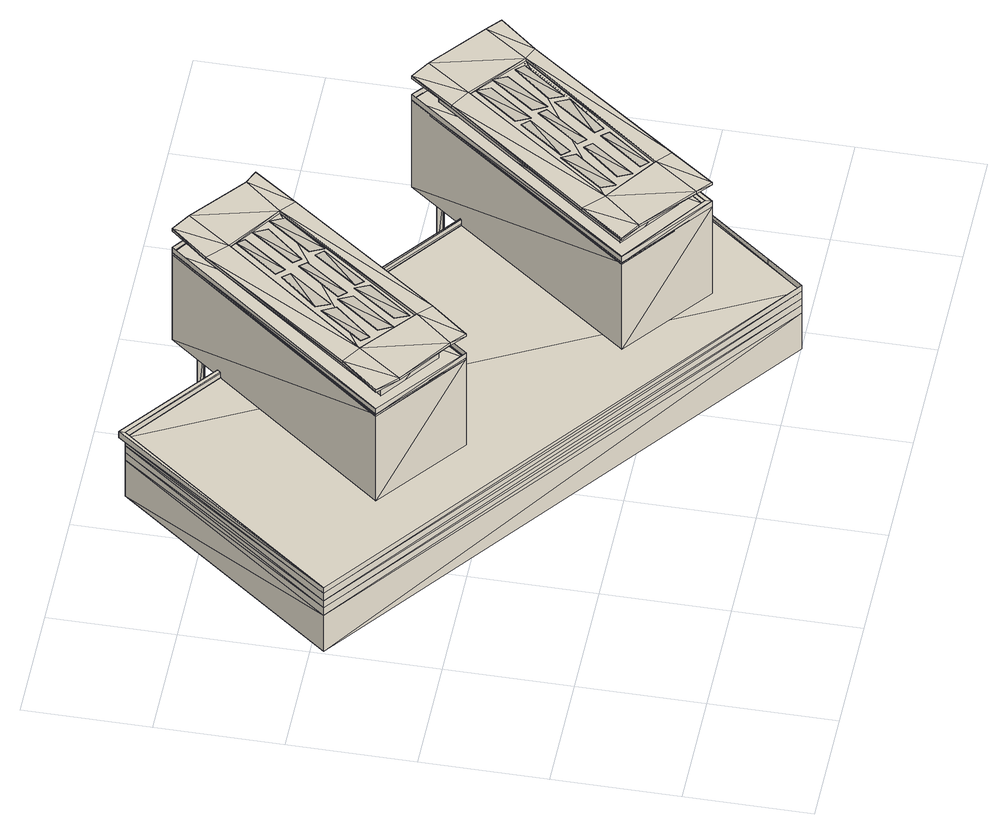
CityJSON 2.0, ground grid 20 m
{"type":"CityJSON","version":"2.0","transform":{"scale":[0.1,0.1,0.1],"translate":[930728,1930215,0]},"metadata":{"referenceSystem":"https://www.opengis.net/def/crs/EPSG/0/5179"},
"CityObjects":{
"building1":{"type":"Building","geometry":[{"type":"MultiSurface","lod":"3","boundaries":[[[0,1,2]],[[3,2,1]],[[2,3,4]],[[5,4,3]],[[4,5,6]],[[7,6,5]],[[6,7,8]],[[9,8,7]],[[8,9,10]],[[11,10,9]],[[10,11,12]],[[13,12,11]],[[12,13,14]],[[15,14,13]],[[14,15,16]],[[17,16,15]],[[16,17,18]],[[19,18,17]],[[18,19,20]],[[21,20,19]],[[20,21,22]],[[23,22,21]],[[22,23,24]],[[25,24,23]],[[24,25,26]],[[27,26,25]],[[26,27,28]],[[29,28,27]],[[28,29,30]],[[31,30,29]],[[30,31,28]],[[29,28,31]],[[28,29,0]],[[1,0,29]],[[32,33,34]],[[35,34,33]],[[34,35,36]],[[37,36,35]],[[36,37,38]],[[39,38,37]],[[38,39,40]],[[41,40,39]],[[40,41,42]],[[43,42,41]],[[42,43,44]],[[45,44,43]],[[44,45,46]],[[47,46,45]],[[46,47,48]],[[49,48,47]],[[48,49,50]],[[51,50,49]],[[50,51,52]],[[53,52,51]],[[52,53,54]],[[55,54,53]],[[54,55,56]],[[57,56,55]],[[56,57,58]],[[59,58,57]],[[58,59,60]],[[61,60,59]],[[60,61,58]],[[59,58,61]],[[58,59,32]],[[33,32,59]],[[62,63,64]],[[65,64,63]],[[64,65,66]],[[67,66,65]],[[66,67,68]],[[69,68,67]],[[68,69,70]],[[71,70,69]],[[70,71,72]],[[73,72,71]],[[72,73,74]],[[75,74,73]],[[74,75,76]],[[77,76,75]],[[76,77,74]],[[75,74,77]],[[74,75,78]],[[79,78,75]],[[78,79,80]],[[81,80,79]],[[80,81,82]],[[83,82,81]],[[82,83,84]],[[85,84,83]],[[84,85,86]],[[87,86,85]],[[86,87,88]],[[89,88,87]],[[88,89,90]],[[91,90,89]],[[90,91,92]],[[93,92,91]],[[92,93,94]],[[95,94,93]],[[94,95,96]],[[97,96,95]],[[96,97,62]],[[63,62,97]],[[9,7,11]],[[7,5,11]],[[5,3,11]],[[3,1,11]],[[1,29,11]],[[29,31,11]],[[29,27,11]],[[27,25,11]],[[25,23,11]],[[23,21,11]],[[11,21,13]],[[21,19,13]],[[19,17,13]],[[13,17,15]],[[59,57,61]],[[57,55,61]],[[55,53,61]],[[53,51,61]],[[51,49,61]],[[49,47,61]],[[47,45,61]],[[45,43,61]],[[61,43,59]],[[59,43,33]],[[33,43,35]],[[35,43,37]],[[43,41,37]],[[37,41,39]],[[95,93,97]],[[93,91,97]],[[91,89,97]],[[89,87,97]],[[87,85,97]],[[85,83,97]],[[83,81,97]],[[81,79,97]],[[79,75,97]],[[97,75,63]],[[63,75,65]],[[65,75,67]],[[67,75,69]],[[69,75,71]],[[75,77,71]],[[71,75,73]],[[8,10,6]],[[6,10,4]],[[4,10,2]],[[2,10,0]],[[0,10,28]],[[28,10,30]],[[28,10,26]],[[26,10,24]],[[24,10,22]],[[22,10,20]],[[10,12,20]],[[20,12,18]],[[18,12,16]],[[16,12,14]],[[58,60,56]],[[56,60,54]],[[54,60,52]],[[52,60,50]],[[50,60,48]],[[48,60,46]],[[46,60,44]],[[44,60,42]],[[60,58,42]],[[58,32,42]],[[32,34,42]],[[34,36,42]],[[42,36,40]],[[36,38,40]],[[94,96,92]],[[92,96,90]],[[90,96,88]],[[88,96,86]],[[86,96,84]],[[84,96,82]],[[82,96,80]],[[80,96,78]],[[78,96,74]],[[96,62,74]],[[62,64,74]],[[64,66,74]],[[66,68,74]],[[68,70,74]],[[74,70,76]],[[74,70,72]],[[98,99,100]],[[101,100,99]],[[100,101,102]],[[103,102,101]],[[102,103,104]],[[105,104,103]],[[104,105,106]],[[107,106,105]],[[106,107,108]],[[109,108,107]],[[108,109,110]],[[111,110,109]],[[110,111,112]],[[113,112,111]],[[112,113,114]],[[115,114,113]],[[114,115,116]],[[117,116,115]],[[116,117,118]],[[119,118,117]],[[118,119,120]],[[121,120,119]],[[120,121,122]],[[123,122,121]],[[122,123,124]],[[125,124,123]],[[124,125,126]],[[127,126,125]],[[126,127,128]],[[129,128,127]],[[128,129,130]],[[131,130,129]],[[130,131,132]],[[133,132,131]],[[132,133,134]],[[135,134,133]],[[134,135,136]],[[137,136,135]],[[136,137,138]],[[139,138,137]],[[138,139,98]],[[99,98,139]],[[140,141,142]],[[143,142,141]],[[142,143,144]],[[145,144,143]],[[144,145,146]],[[147,146,145]],[[146,147,148]],[[149,148,147]],[[148,149,150]],[[151,150,149]],[[150,151,152]],[[153,152,151]],[[152,153,154]],[[155,154,153]],[[154,155,156]],[[157,156,155]],[[156,157,158]],[[159,158,157]],[[158,159,156]],[[157,156,159]],[[156,157,160]],[[161,160,157]],[[160,161,162]],[[163,162,161]],[[162,163,164]],[[165,164,163]],[[164,165,166]],[[167,166,165]],[[166,167,168]],[[169,168,167]],[[168,169,170]],[[171,170,169]],[[170,171,172]],[[173,172,171]],[[172,173,174]],[[175,174,173]],[[174,175,176]],[[177,176,175]],[[176,177,178]],[[179,178,177]],[[178,179,140]],[[141,140,179]],[[180,181,182]],[[183,182,181]],[[182,183,184]],[[185,184,183]],[[184,185,186]],[[187,186,185]],[[186,187,188]],[[189,188,187]],[[188,189,190]],[[191,190,189]],[[190,191,192]],[[193,192,191]],[[192,193,194]],[[195,194,193]],[[194,195,196]],[[197,196,195]],[[196,197,198]],[[199,198,197]],[[198,199,200]],[[201,200,199]],[[200,201,202]],[[203,202,201]],[[202,203,204]],[[205,204,203]],[[204,205,206]],[[207,206,205]],[[206,207,208]],[[209,208,207]],[[208,209,210]],[[211,210,209]],[[210,211,212]],[[213,212,211]],[[212,213,214]],[[215,214,213]],[[214,215,216]],[[217,216,215]],[[216,217,218]],[[219,218,217]],[[218,219,180]],[[181,180,219]],[[115,113,117]],[[113,111,117]],[[111,109,117]],[[109,107,117]],[[107,105,117]],[[105,103,117]],[[103,101,117]],[[101,99,117]],[[99,139,117]],[[139,137,117]],[[137,135,117]],[[135,133,117]],[[133,131,117]],[[131,129,117]],[[129,127,117]],[[117,127,119]],[[127,125,119]],[[125,123,119]],[[119,123,121]],[[173,171,175]],[[171,169,175]],[[169,167,175]],[[167,165,175]],[[165,163,175]],[[163,161,175]],[[161,157,175]],[[175,157,177]],[[177,157,179]],[[179,157,141]],[[141,157,143]],[[143,157,145]],[[145,157,147]],[[157,159,147]],[[147,159,149]],[[159,157,149]],[[149,157,151]],[[151,157,153]],[[157,155,153]],[[213,211,215]],[[211,209,215]],[[209,207,215]],[[207,205,215]],[[205,203,215]],[[203,201,215]],[[201,199,215]],[[215,199,217]],[[217,199,219]],[[219,199,181]],[[181,199,183]],[[183,199,185]],[[185,199,187]],[[187,199,189]],[[199,197,189]],[[189,197,191]],[[191,197,193]],[[197,195,193]],[[114,116,112]],[[112,116,110]],[[110,116,108]],[[108,116,106]],[[106,116,104]],[[104,116,102]],[[102,116,100]],[[100,116,98]],[[98,116,138]],[[138,116,136]],[[136,116,134]],[[134,116,132]],[[132,116,130]],[[130,116,128]],[[128,116,126]],[[116,118,126]],[[126,118,124]],[[124,118,122]],[[122,118,120]],[[154,156,152]],[[172,174,170]],[[170,174,168]],[[168,174,166]],[[166,174,164]],[[164,174,162]],[[162,174,160]],[[160,174,156]],[[174,176,156]],[[176,178,156]],[[178,140,156]],[[140,142,156]],[[142,144,156]],[[144,146,156]],[[156,146,158]],[[146,148,158]],[[158,148,156]],[[148,150,156]],[[156,150,152]],[[194,196,192]],[[212,214,210]],[[210,214,208]],[[208,214,206]],[[206,214,204]],[[204,214,202]],[[202,214,200]],[[200,214,198]],[[214,216,198]],[[216,218,198]],[[218,180,198]],[[180,182,198]],[[182,184,198]],[[184,186,198]],[[186,188,198]],[[198,188,196]],[[188,190,196]],[[196,190,192]],[[220,221,222]],[[223,222,221]],[[224,225,226]],[[227,226,225]],[[228,229,230]],[[231,230,229]],[[232,233,234]],[[235,234,233]],[[236,237,238]],[[239,238,237]],[[237,236,239]],[[238,239,236]],[[225,240,227]],[[241,227,240]],[[226,242,224]],[[243,224,242]],[[233,244,235]],[[245,235,244]],[[234,246,232]],[[247,232,246]],[[221,220,236]],[[237,236,220]],[[229,228,239]],[[238,239,228]],[[222,223,248]],[[249,248,223]],[[230,231,250]],[[251,250,231]],[[221,243,223]],[[242,223,243]],[[222,245,220]],[[244,220,245]],[[229,247,231]],[[246,231,247]],[[230,241,228]],[[240,228,241]],[[237,233,239]],[[232,239,233]],[[238,225,236]],[[224,236,225]],[[249,226,250]],[[227,250,226]],[[251,234,248]],[[235,248,234]],[[220,244,237]],[[233,237,244]],[[236,224,221]],[[243,221,224]],[[228,240,238]],[[225,238,240]],[[239,232,229]],[[247,229,232]],[[223,242,249]],[[226,249,242]],[[248,235,222]],[[245,222,235]],[[231,246,251]],[[234,251,246]],[[250,227,230]],[[241,230,227]],[[237,248,236]],[[249,236,248]],[[236,249,238]],[[250,238,249]],[[238,250,239]],[[251,239,250]],[[239,251,237]],[[248,237,251]],[[252,253,254]],[[255,254,253]],[[254,255,256]],[[257,256,255]],[[256,257,258]],[[259,258,257]],[[258,259,252]],[[253,252,259]],[[253,259,255]],[[257,255,259]],[[252,254,258]],[[256,258,254]],[[260,261,262]],[[263,262,261]],[[264,265,266]],[[267,266,265]],[[268,269,270]],[[271,270,269]],[[272,273,274]],[[275,274,273]],[[276,277,278]],[[279,278,277]],[[277,276,279]],[[278,279,276]],[[265,280,267]],[[281,267,280]],[[266,282,264]],[[283,264,282]],[[273,284,275]],[[285,275,284]],[[274,286,272]],[[287,272,286]],[[261,260,276]],[[277,276,260]],[[269,268,279]],[[278,279,268]],[[262,263,288]],[[289,288,263]],[[270,271,290]],[[291,290,271]],[[261,283,263]],[[282,263,283]],[[262,285,260]],[[284,260,285]],[[269,287,271]],[[286,271,287]],[[270,281,268]],[[280,268,281]],[[277,273,279]],[[272,279,273]],[[278,265,276]],[[264,276,265]],[[289,266,290]],[[267,290,266]],[[291,274,288]],[[275,288,274]],[[260,284,277]],[[273,277,284]],[[276,264,261]],[[283,261,264]],[[268,280,278]],[[265,278,280]],[[279,272,269]],[[287,269,272]],[[263,282,289]],[[266,289,282]],[[288,275,262]],[[285,262,275]],[[271,286,291]],[[274,291,286]],[[290,267,270]],[[281,270,267]],[[277,288,276]],[[289,276,288]],[[276,289,278]],[[290,278,289]],[[278,290,279]],[[291,279,290]],[[279,291,277]],[[288,277,291]],[[292,293,294]],[[295,294,293]],[[294,295,296]],[[297,296,295]],[[296,297,298]],[[299,298,297]],[[298,299,292]],[[293,292,299]],[[293,299,295]],[[297,295,299]],[[292,294,298]],[[296,298,294]],[[300,301,302]],[[303,302,301]],[[304,305,306]],[[307,306,305]],[[308,309,304]],[[305,304,309]],[[310,311,308]],[[309,308,311]],[[306,307,310]],[[311,310,307]],[[312,300,313]],[[302,313,300]],[[314,301,312]],[[300,312,301]],[[315,303,314]],[[301,314,303]],[[313,302,315]],[[303,315,302]],[[316,317,318]],[[319,318,317]],[[320,321,322]],[[323,322,321]],[[306,324,304]],[[325,304,324]],[[304,325,308]],[[326,308,325]],[[308,326,310]],[[327,310,326]],[[310,327,306]],[[324,306,327]],[[313,307,312]],[[305,312,307]],[[312,305,314]],[[309,314,305]],[[314,309,315]],[[311,315,309]],[[315,311,313]],[[307,313,311]],[[325,324,326]],[[327,326,324]],[[318,328,316]],[[329,316,328]],[[316,329,317]],[[330,317,329]],[[317,330,319]],[[331,319,330]],[[319,331,318]],[[328,318,331]],[[322,332,320]],[[333,320,332]],[[320,333,321]],[[334,321,333]],[[321,334,323]],[[335,323,334]],[[323,335,322]],[[332,322,335]],[[329,328,330]],[[331,330,328]],[[333,332,334]],[[335,334,332]],[[336,337,338]],[[300,338,337]],[[338,300,339]],[[301,339,300]],[[339,301,340]],[[341,340,301]],[[340,341,336]],[[337,336,341]],[[342,338,302]],[[300,302,338]],[[339,343,301]],[[303,301,343]],[[343,342,303]],[[302,303,342]],[[337,302,300]],[[342,336,338]],[[303,341,301]],[[340,343,339]],[[302,337,303]],[[341,303,337]],[[343,340,342]],[[336,342,340]],[[344,345,346]],[[347,346,345]],[[348,344,349]],[[346,349,344]],[[350,348,351]],[[349,351,348]],[[345,350,347]],[[351,347,350]],[[346,347,352]],[[353,352,347]],[[349,346,354]],[[352,354,346]],[[351,349,355]],[[354,355,349]],[[347,351,353]],[[355,353,351]],[[352,353,356]],[[357,356,353]],[[354,352,358]],[[356,358,352]],[[355,354,359]],[[358,359,354]],[[353,355,357]],[[359,357,355]],[[356,357,344]],[[345,344,357]],[[358,356,348]],[[344,348,356]],[[359,358,350]],[[348,350,358]],[[357,359,345]],[[350,345,359]],[[360,361,362]],[[363,362,361]],[[364,360,365]],[[362,365,360]],[[366,364,367]],[[365,367,364]],[[361,366,363]],[[367,363,366]],[[362,363,368]],[[369,368,363]],[[365,362,370]],[[368,370,362]],[[367,365,371]],[[370,371,365]],[[363,367,369]],[[371,369,367]],[[368,369,372]],[[373,372,369]],[[370,368,374]],[[372,374,368]],[[371,370,375]],[[374,375,370]],[[369,371,373]],[[375,373,371]],[[372,373,360]],[[361,360,373]],[[374,372,364]],[[360,364,372]],[[375,374,366]],[[364,366,374]],[[373,375,361]],[[366,361,375]],[[376,318,377]],[[316,377,318]],[[377,316,378]],[[317,378,316]],[[378,317,379]],[[319,379,317]],[[379,319,376]],[[318,376,319]],[[380,322,381]],[[320,381,322]],[[381,320,382]],[[321,382,320]],[[382,321,383]],[[323,383,321]],[[383,323,380]],[[322,380,323]],[[340,343,336]],[[342,336,343]],[[381,384,380]],[[384,381,385]],[[382,385,381]],[[381,384,382]],[[385,382,384]],[[385,382,383]],[[386,387,388]],[[389,388,387]],[[388,389,390]],[[391,390,389]],[[390,391,392]],[[393,392,391]],[[392,393,386]],[[387,386,393]],[[394,395,396]],[[397,396,395]],[[396,397,398]],[[399,398,397]],[[398,399,400]],[[401,400,399]],[[400,401,394]],[[395,394,401]],[[402,403,404]],[[405,404,403]],[[404,405,406]],[[407,406,405]],[[406,407,408]],[[409,408,407]],[[408,409,402]],[[403,402,409]],[[410,411,412]],[[413,412,411]],[[412,413,414]],[[415,414,413]],[[414,415,416]],[[417,416,415]],[[416,417,410]],[[411,410,417]],[[418,419,420]],[[421,420,419]],[[420,421,422]],[[423,422,421]],[[422,423,424]],[[425,424,423]],[[424,425,418]],[[419,418,425]],[[426,427,428]],[[429,428,427]],[[428,429,430]],[[431,430,429]],[[430,431,432]],[[433,432,431]],[[432,433,426]],[[427,426,433]],[[434,435,436]],[[437,436,435]],[[436,437,438]],[[439,438,437]],[[438,439,440]],[[441,440,439]],[[440,441,434]],[[435,434,441]],[[442,443,444]],[[445,444,443]],[[444,445,446]],[[447,446,445]],[[446,447,448]],[[449,448,447]],[[448,449,442]],[[443,442,449]],[[450,451,452]],[[453,452,451]],[[452,453,454]],[[455,454,453]],[[454,455,456]],[[457,456,455]],[[456,457,450]],[[451,450,457]],[[389,387,391]],[[393,391,387]],[[401,399,395]],[[397,395,399]],[[405,403,407]],[[409,407,403]],[[415,413,417]],[[411,417,413]],[[423,421,425]],[[419,425,421]],[[429,427,431]],[[433,431,427]],[[441,439,435]],[[437,435,439]],[[445,443,447]],[[449,447,443]],[[457,455,451]],[[453,451,455]],[[388,390,386]],[[392,386,390]],[[400,394,398]],[[396,398,394]],[[404,406,402]],[[408,402,406]],[[414,416,412]],[[410,412,416]],[[422,424,420]],[[418,420,424]],[[428,430,426]],[[432,426,430]],[[440,434,438]],[[436,438,434]],[[444,446,442]],[[448,442,446]],[[456,450,454]],[[452,454,450]],[[458,459,460]],[[461,460,459]],[[460,461,462]],[[463,462,461]],[[462,463,464]],[[465,464,463]],[[464,465,458]],[[459,458,465]],[[466,467,468]],[[469,468,467]],[[468,469,470]],[[471,470,469]],[[470,471,472]],[[473,472,471]],[[472,473,466]],[[467,466,473]],[[474,475,476]],[[477,476,475]],[[476,477,478]],[[479,478,477]],[[478,479,480]],[[481,480,479]],[[480,481,474]],[[475,474,481]],[[482,483,484]],[[485,484,483]],[[484,485,486]],[[487,486,485]],[[486,487,488]],[[489,488,487]],[[488,489,482]],[[483,482,489]],[[490,491,492]],[[493,492,491]],[[492,493,494]],[[495,494,493]],[[494,495,496]],[[497,496,495]],[[496,497,490]],[[491,490,497]],[[498,499,500]],[[501,500,499]],[[500,501,502]],[[503,502,501]],[[502,503,504]],[[505,504,503]],[[504,505,498]],[[499,498,505]],[[506,507,508]],[[509,508,507]],[[508,509,510]],[[511,510,509]],[[510,511,512]],[[513,512,511]],[[512,513,506]],[[507,506,513]],[[514,515,516]],[[517,516,515]],[[516,517,518]],[[519,518,517]],[[518,519,520]],[[521,520,519]],[[520,521,514]],[[515,514,521]],[[522,523,524]],[[525,524,523]],[[524,525,526]],[[527,526,525]],[[526,527,528]],[[529,528,527]],[[528,529,522]],[[523,522,529]],[[461,459,463]],[[465,463,459]],[[473,471,467]],[[469,467,471]],[[477,475,479]],[[481,479,475]],[[487,485,489]],[[483,489,485]],[[495,493,497]],[[491,497,493]],[[501,499,503]],[[505,503,499]],[[513,511,507]],[[509,507,511]],[[517,515,519]],[[521,519,515]],[[529,527,523]],[[525,523,527]],[[460,462,458]],[[464,458,462]],[[472,466,470]],[[468,470,466]],[[476,478,474]],[[480,474,478]],[[486,488,484]],[[482,484,488]],[[494,496,492]],[[490,492,496]],[[500,502,498]],[[504,498,502]],[[512,506,510]],[[508,510,506]],[[516,518,514]],[[520,514,518]],[[528,522,526]],[[524,526,522]]]}]}
},
"vertices":[
[491,860,120],[491,860,0],[489,860,120],[489,860,0],[488,860,120],[488,860,0],[486,860,120],[486,860,0],[484,860,120],[484,860,0],[483,860,120],[483,860,0],[483,850,120],[483,850,0],[484,850,120],[484,850,0],[486,850,120],[486,850,0],[487,850,120],[487,850,0],[488,850,120],[488,850,0],[489,850,120],[489,850,0],[490,850,120],[490,850,0],[491,850,120],[491,850,0],[492,860,120],[492,860,0],[493,860,120],[493,860,0],[596,780,120],[596,780,0],[594,780,120],[594,780,0],[593,780,120],[593,780,0],[591,780,120],[591,780,0],[589,780,120],[589,780,0],[589,770,120],[589,770,0],[591,770,120],[591,770,0],[593,770,120],[593,770,0],[594,770,120],[594,770,0],[595,770,120],[595,770,0],[596,770,120],[596,770,0],[597,770,120],[597,770,0],[598,770,120],[598,770,0],[598,780,120],[598,780,0],[599,780,120],[599,780,0],[543,820,120],[543,820,0],[542,820,120],[542,820,0],[541,820,120],[541,820,0],[539,820,120],[539,820,0],[538,820,120],[538,820,0],[536,820,120],[536,820,0],[535,820,120],[535,820,0],[534,820,120],[534,820,0],[536,810,120],[536,810,0],[537,810,120],[537,810,0],[538,810,120],[538,810,0],[539,810,120],[539,810,0],[540,810,120],[540,810,0],[541,810,120],[541,810,0],[542,810,120],[542,810,0],[543,810,120],[543,810,0],[544,810,120],[544,810,0],[544,820,120],[544,820,0],[874,570,120],[874,570,0],[873,570,120],[873,570,0],[872,570,120],[872,570,0],[871,570,120],[871,570,0],[870,570,120],[870,570,0],[869,570,120],[869,570,0],[868,570,120],[868,570,0],[867,570,120],[867,570,0],[866,570,120],[866,570,0],[866,560,120],[866,560,0],[867,560,120],[867,560,0],[868,560,120],[868,560,0],[869,560,120],[869,560,0],[870,560,120],[870,560,0],[871,560,120],[871,560,0],[873,560,120],[873,560,0],[874,560,120],[874,560,0],[875,560,120],[875,560,0],[876,560,120],[876,560,0],[876,570,120],[876,570,0],[875,570,120],[875,570,0],[980,490,120],[980,490,0],[979,490,120],[979,490,0],[978,490,120],[978,490,0],[977,490,120],[977,490,0],[976,490,120],[976,490,0],[975,490,120],[975,490,0],[974,490,120],[974,490,0],[973,490,120],[973,490,0],[973,480,120],[973,480,0],[972,480,120],[972,480,0],[974,480,120],[974,480,0],[975,480,120],[975,480,0],[976,480,120],[976,480,0],[978,480,120],[978,480,0],[979,480,120],[979,480,0],[980,480,120],[980,480,0],[981,480,120],[981,480,0],[982,480,120],[982,480,0],[982,490,120],[982,490,0],[981,490,120],[981,490,0],[926,530,120],[926,530,0],[925,530,120],[925,530,0],[924,530,120],[924,530,0],[923,530,120],[923,530,0],[922,530,120],[922,530,0],[921,530,120],[921,530,0],[920,530,120],[920,530,0],[919,530,120],[919,530,0],[918,530,120],[918,530,0],[918,520,120],[918,520,0],[919,520,120],[919,520,0],[920,520,120],[920,520,0],[921,520,120],[921,520,0],[923,520,120],[923,520,0],[924,520,120],[924,520,0],[926,520,120],[926,520,0],[927,520,120],[927,520,0],[928,520,120],[928,520,0],[928,530,120],[928,530,0],[927,530,120],[927,530,0],[611,810,346],[526,880,346],[611,810,351],[526,880,351],[443,840,346],[264,600,346],[443,840,351],[264,600,351],[245,510,346],[331,450,346],[245,510,351],[331,450,351],[404,490,346],[583,730,346],[404,490,351],[583,730,351],[474,810,346],[560,750,346],[296,580,346],[382,510,346],[213,540,346],[213,540,351],[494,900,351],[494,900,346],[634,800,346],[634,800,351],[354,430,351],[354,430,346],[560,750,351],[474,810,351],[296,580,351],[382,510,351],[593,790,346],[593,790,266],[498,860,346],[498,860,266],[254,540,346],[254,540,266],[349,470,346],[349,470,266],[995,520,346],[909,590,346],[995,520,351],[909,590,351],[826,540,346],[648,310,346],[826,540,351],[648,310,351],[629,220,346],[714,150,346],[629,220,351],[714,150,351],[788,200,346],[967,440,346],[788,200,351],[967,440,351],[858,520,346],[944,450,346],[680,280,346],[765,220,346],[596,240,346],[596,240,351],[877,610,351],[877,610,346],[1018,500,346],[1018,500,351],[737,130,351],[737,130,346],[944,450,351],[858,520,351],[680,280,351],[765,220,351],[976,500,346],[976,500,266],[882,570,346],[882,570,266],[638,250,346],[638,250,266],[733,180,346],[733,180,266],[6,580,120],[766,0,120],[276,930,120],[1036,350,120],[6,580,75],[6,580,90],[276,930,75],[276,930,90],[766,0,75],[766,0,90],[1036,350,75],[1036,350,90],[6,580,105],[276,930,105],[766,0,105],[1036,350,105],[213,540,300],[354,430,300],[494,900,300],[634,800,300],[596,240,300],[737,130,300],[877,610,300],[1018,500,300],[276,930,0],[6,580,0],[766,0,0],[1036,350,0],[494,900,120],[213,540,120],[354,430,120],[634,800,120],[877,610,120],[596,240,120],[737,130,120],[1018,500,120],[276,940,132],[276,940,120],[6,580,132],[766,0,132],[1037,350,132],[1037,350,120],[276,930,132],[1036,350,132],[494,900,301],[493,900,301],[215,540,301],[211,540,301],[494,900,298],[215,540,298],[493,900,298],[211,540,298],[353,430,301],[354,430,301],[353,430,298],[354,430,298],[632,800,301],[636,800,301],[632,800,298],[636,800,298],[878,610,301],[877,610,301],[599,240,301],[594,240,301],[878,610,298],[599,240,298],[877,610,298],[594,240,298],[737,140,301],[738,130,301],[737,140,298],[738,130,298],[1016,500,301],[1020,500,301],[1016,500,298],[1020,500,298],[494,900,312],[213,540,312],[354,430,312],[634,800,312],[877,610,312],[596,240,312],[737,130,312],[1018,500,312],[597,240,312],[737,140,312],[359,650,356],[359,650,355],[307,580,356],[307,580,355],[326,570,347],[326,570,346],[379,630,347],[379,630,346],[415,610,356],[415,610,355],[363,540,356],[363,540,355],[382,520,347],[382,520,346],[434,590,347],[434,590,346],[387,630,356],[387,630,355],[334,560,356],[334,560,355],[354,540,347],[354,540,346],[407,610,347],[407,610,346],[418,720,356],[418,720,355],[365,660,356],[365,660,355],[384,640,347],[384,640,346],[437,710,347],[437,710,346],[473,680,356],[473,680,355],[421,610,356],[421,610,355],[440,600,347],[440,600,346],[493,670,347],[493,670,346],[445,700,356],[445,700,355],[393,630,356],[393,630,355],[412,620,347],[412,620,346],[464,690,347],[464,690,346],[476,800,356],[476,800,355],[423,730,356],[423,730,355],[443,720,347],[443,720,346],[495,790,347],[495,790,346],[531,760,356],[531,760,355],[478,690,356],[478,690,355],[498,670,347],[498,670,346],[551,740,347],[551,740,346],[503,780,356],[503,780,355],[451,710,356],[451,710,355],[470,700,347],[470,700,346],[523,760,347],[523,760,346],[743,360,356],[743,360,355],[691,290,356],[691,290,355],[710,270,347],[710,270,346],[763,340,347],[763,340,346],[799,310,356],[799,310,355],[746,240,356],[746,240,355],[766,230,347],[766,230,346],[818,300,347],[818,300,346],[771,330,356],[771,330,355],[718,270,356],[718,270,355],[738,250,347],[738,250,346],[790,320,347],[790,320,346],[801,430,356],[801,430,355],[748,360,356],[748,360,355],[768,350,347],[768,350,346],[821,420,347],[821,420,346],[857,390,356],[857,390,355],[804,320,356],[804,320,355],[824,310,347],[824,310,346],[876,370,347],[876,370,346],[829,410,356],[829,410,355],[776,340,356],[776,340,355],[796,330,347],[796,330,346],[848,400,347],[848,400,346],[859,510,356],[859,510,355],[806,440,356],[806,440,355],[826,420,347],[826,420,346],[878,490,347],[878,490,346],[914,460,356],[914,460,355],[862,400,356],[862,400,355],[881,380,347],[881,380,346],[934,450,347],[934,450,346],[887,490,356],[887,490,355],[834,420,356],[834,420,355],[854,400,347],[854,400,346],[906,470,347],[906,470,346]
]}
